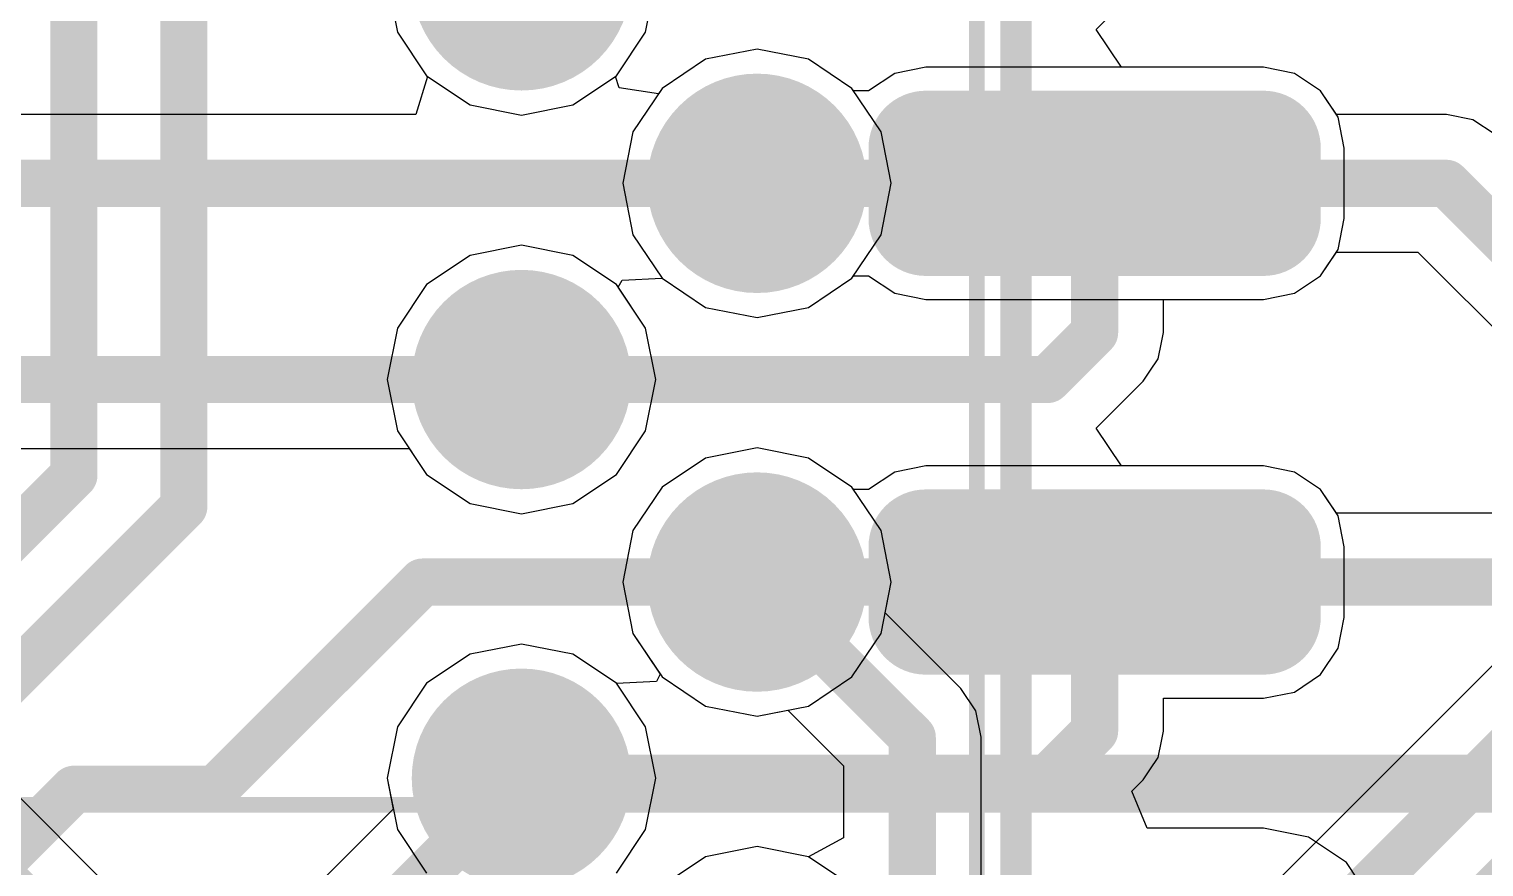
# Model space of a CAD drawing. Header units: millimetres. Extents: x 73 to 190, y 73 to 267.
# Drawn here: x 90.282 to 94.914, y 89.578 to 92.246 of the extents above; entities that cross this region are included whole.
import ezdxf

# ---------------------------------------------------------------- set-up
doc = ezdxf.new("R2010")
doc.units = ezdxf.units.MM
for name, color, linetype in [('BottomLayer', 5, 'Continuous'), ('BottomPaste', 16, 'Continuous'), ('BottomSolder', 6, 'Continuous'), ('DrillDrawing', 1, 'Continuous'), ('KeepOutLayer', 6, 'Continuous'), ('Mechanical1', 6, 'Continuous'), ('Mechanical13', 56, 'Continuous'), ('Mechanical15', 56, 'Continuous'), ('MidLayer1', 16, 'Continuous'), ('MidLayer2', 76, 'Continuous'), ('MultiLayer', 9, 'Continuous'), ('TopLayer', 1, 'Continuous'), ('TopPaste', 8, 'Continuous'), ('TopSolder', 216, 'Continuous'), ('ViaHoleLayer', 16, 'Continuous')]:
    doc.layers.add(name, color=color, linetype=linetype)

msp = doc.modelspace()

# ---------------------------------------------------------------- linework, layer by layer
at = {"layer": 'BottomLayer'}
for p, q in [((91.42239018, 92.4000184), (91.45494027999999, 92.23637636)), ((92.24507331999999, 92.23637636), (92.27762342, 92.4000184)), ((91.45494027999999, 92.23637636), (91.54763503999999, 92.09764664)), ((92.15237855999999, 92.09764664), (92.24507331999999, 92.23637636)), ((92.5999672, 92.18262741999999), (92.43632516, 92.15007732)), ((92.76360924, 92.15007732), (92.5999672, 92.18262741999999)), ((92.43632516, 92.15007732), (92.29759544, 92.05738256)), ((92.90233896, 92.05738256), (92.76360924, 92.15007732)), ((91.55046967999999, 92.09575179999999), (91.51360412, 91.97422042)), ((91.54763503999999, 92.09764664), (91.55046967999999, 92.09575179999999)), ((92.14954392, 92.09575179999999), (92.15237855999999, 92.09764664)), ((92.16066404, 92.05909706), (92.14954392, 92.09575179999999)), ((93.03897572, 92.10536062), (92.95545797999999, 92.04955174)), ((93.13749724, 92.12495672), (93.03897572, 92.10536062)), ((94.21249635999999, 92.12495672), (93.13749724, 92.12495672)), ((94.31101788, 92.10536062), (94.21249635999999, 92.12495672)), ((94.39453816, 92.04955174), (94.31101788, 92.10536062)), ((92.2862899, 92.04046362), (92.16066404, 92.05909706)), ((92.29759544, 92.05738256), (92.2862899, 92.04046362)), ((92.90756882, 92.04955428), (92.90233896, 92.05738256)), ((92.95545797999999, 92.04955174), (92.90756882, 92.04955428)), ((94.44487588, 91.97422042), (94.39453816, 92.04955174)), ((91.51360412, 91.97422042), (86.34437138, 91.97422042)), ((94.79498439999999, 91.97422042), (94.44487588, 91.97422042)), ((94.87887298, 91.95753515999999), (94.79498439999999, 91.97422042)), ((94.9499879, 91.9100143), (94.87887298, 91.95753515999999)), ((94.39453816, 91.46046985999999), (94.44487588, 91.53580117999999)), ((94.44487588, 91.53580117999999), (94.70418701999999, 91.53580117999999)), ((94.70418701999999, 91.53580117999999), (95.26497076, 90.97501489999999)), ((92.1581215, 91.42379734), (92.17044811999999, 91.44685799999999)), ((92.17044811999999, 91.44685799999999), (92.29729572, 91.45308861999999)), ((92.29729572, 91.45308861999999), (92.29759544, 91.45263904)), ((92.29759544, 91.45263904), (92.43632516, 91.35994428)), ((92.76360924, 91.35994428), (92.90233896, 91.45263904)), ((92.90233896, 91.45263904), (92.90756882, 91.46046731999999)), ((92.90756882, 91.46046731999999), (92.95545797999999, 91.46046985999999)), ((92.95545797999999, 91.46046985999999), (93.03897572, 91.40466097999999)), ((94.31101788, 91.40466097999999), (94.39453816, 91.46046985999999)), ((92.24507331999999, 91.29366044), (92.1581215, 91.42379734)), ((93.03897572, 91.40466097999999), (93.13749724, 91.38506488)), ((94.21249635999999, 91.38506488), (94.31101788, 91.40466097999999)), ((92.43632516, 91.35994428), (92.5999672, 91.32739418)), ((92.5999672, 91.32739418), (92.76360924, 91.35994428)), ((93.13749724, 91.38506488), (94.21249635999999, 91.38506488)), ((92.27762342, 91.1300184), (92.24507331999999, 91.29366044)), ((92.24507331999999, 90.96637636), (92.27762342, 91.1300184)), ((92.15237855999999, 90.82764664), (92.24507331999999, 90.96637636)), ((89.8756267, 90.91080878), (91.49207, 90.91080878)), ((91.49207, 90.91080878), (91.54763503999999, 90.82764664)), ((92.5999672, 90.91262741999999), (92.43632516, 90.88007732)), ((92.76360924, 90.88007732), (92.5999672, 90.91262741999999)), ((92.43632516, 90.88007732), (92.29759544, 90.78738256)), ((92.90233896, 90.78738256), (92.76360924, 90.88007732)), ((93.13749724, 90.85495671999999), (93.03897572, 90.83536061999999)), ((94.21249635999999, 90.85495671999999), (93.13749724, 90.85495671999999)), ((94.31101788, 90.83536061999999), (94.21249635999999, 90.85495671999999)), ((91.54763503999999, 90.82764664), (91.68636475999999, 90.73495188)), ((92.01364884, 90.73495188), (92.15237855999999, 90.82764664)), ((93.03897572, 90.83536061999999), (92.95545797999999, 90.77955173999999)), ((94.39453816, 90.77955173999999), (94.31101788, 90.83536061999999)), ((92.29759544, 90.78738256), (92.20490068, 90.64865284)), ((92.90756882, 90.77955428), (92.90233896, 90.78738256)), ((92.95545797999999, 90.77955173999999), (92.90756882, 90.77955428)), ((94.44487588, 90.70422042), (94.39453816, 90.77955173999999)), ((91.68636475999999, 90.73495188), (91.85000679999999, 90.70240177999999)), ((91.85000679999999, 90.70240177999999), (92.01364884, 90.73495188)), ((96.25761546, 90.70422042), (94.44487588, 90.70422042)), ((92.20490068, 90.64865284), (92.17235058, 90.4850108)), ((92.17235058, 90.4850108), (92.20490068, 90.32136876)), ((91.85000679999999, 90.28763502), (91.68636475999999, 90.25508492)), ((92.01364884, 90.25508492), (91.85000679999999, 90.28763502)), ((92.20490068, 90.32136876), (92.29185249999999, 90.19123186)), ((91.68636475999999, 90.25508492), (91.54763503999999, 90.16239016)), ((92.15237855999999, 90.16239016), (92.01364884, 90.25508492)), ((92.29185249999999, 90.19123186), (92.27952588, 90.16817119999999)), ((91.54763503999999, 90.16239016), (91.45494027999999, 90.02366044)), ((92.15267827999999, 90.16194057999999), (92.15237855999999, 90.16239016)), ((92.27952588, 90.16817119999999), (92.15267827999999, 90.16194057999999)), ((91.45494027999999, 90.02366044), (91.42239018, 89.8600184)), ((91.42239018, 89.8600184), (91.45494027999999, 89.69637635999999)), ((91.45494027999999, 89.69637635999999), (91.54763503999999, 89.55764664))]:
    msp.add_line(p, q, dxfattribs=at)
for points, const_width in [([(91.7103068, 92.4000184, 1), (91.9897068, 92.4000184, 1)], 0.2794), ([(92.46026719999999, 91.7550108, 1), (92.7396672, 91.7550108, 1)], 0.2794), ([(93.08124894, 91.86750993999999, 1), (93.19374554, 91.86750993999999, 1)], 0.11249914), ([(94.15624806, 91.86750993999999, 1), (94.26874466, 91.86750993999999, 1)], 0.11249914), ([(92.56246664, 91.7550108, 1), (92.63746775999999, 91.7550108, 1)], 0.07499858), ([(92.56246664, 91.7550108, 1), (92.63746775999999, 91.7550108, 1)], 0.07499858), ([(93.63749623999999, 91.7550108, 1), (93.71249736, 91.7550108, 1)], 0.07499858), ([(93.63749623999999, 91.7550108, 1), (93.71249736, 91.7550108, 1)], 0.07499858), ([(94.75748383999999, 91.7550108, 1), (94.83248495999999, 91.7550108, 1)], 0.07499858), ([(94.75748383999999, 91.7550108, 1), (94.83248495999999, 91.7550108, 1)], 0.07499858), ([(93.08124894, 91.64251166, 1), (93.19374554, 91.64251166, 1)], 0.11249914), ([(94.15624806, 91.64251166, 1), (94.26874466, 91.64251166, 1)], 0.11249914), ([(91.7103068, 91.1300184, 1), (91.9897068, 91.1300184, 1)], 0.2794), ([(91.81250623999999, 91.1300184, 1), (91.88750736, 91.1300184, 1)], 0.07499858), ([(92.46026719999999, 90.4850108, 1), (92.7396672, 90.4850108, 1)], 0.2794), ([(93.08124894, 90.59750994, 1), (93.19374554, 90.59750994, 1)], 0.11249914), ([(94.15624806, 90.59750994, 1), (94.26874466, 90.59750994, 1)], 0.11249914), ([(92.56246664, 90.4850108, 1), (92.63746775999999, 90.4850108, 1)], 0.07499858), ([(93.63749623999999, 90.4850108, 1), (93.71249736, 90.4850108, 1)], 0.07499858), ([(93.63749623999999, 90.4850108, 1), (93.71249736, 90.4850108, 1)], 0.07499858), ([(93.08124894, 90.37251166, 1), (93.19374554, 90.37251166, 1)], 0.11249914), ([(94.15624806, 90.37251166, 1), (94.26874466, 90.37251166, 1)], 0.11249914), ([(91.7103068, 89.8600184, 1), (91.9897068, 89.8600184, 1)], 0.2794), ([(91.81250623999999, 89.8600184, 1), (91.88750736, 89.8600184, 1)], 0.07499858)]:
    msp.add_lwpolyline(points, format="xyb", close=True, dxfattribs=dict(at, const_width=const_width))
at = {"layer": 'BottomLayer', "const_width": 0.1499997}
for points in [[(78.67501156, 91.7550108), (92.5999672, 91.7550108)], [(92.5999672, 91.7550108), (93.67499679999999, 91.7550108)], [(93.67499679999999, 91.7550108), (94.79498439999999, 91.7550108)], [(94.79498439999999, 91.7550108), (95.4199768, 91.1300184)], [(89.4499989, 91.1300184), (91.85000679999999, 91.1300184)], [(92.5999672, 90.4850108), (93.67499679999999, 90.4850108)], [(93.67499679999999, 90.4850108), (96.58502399999999, 90.4850108)], [(91.85000679999999, 89.8600184), (98.3349824, 89.8600184)]]:
    msp.add_lwpolyline(points, dxfattribs=at)
at = {"layer": 'BottomLayer'}
for points in [[(94.21249635999999, 91.53001252), (94.21249635999999, 91.98000907999999), (93.13749724, 91.53001252), (93.13749724, 91.98000907999999)], [(94.3249955, 91.64251166), (94.3249955, 91.86750993999999), (93.02499809999999, 91.64251166), (93.02499809999999, 91.86750993999999)], [(94.21249635999999, 90.26001251999999), (94.21249635999999, 90.71000907999999), (93.13749724, 90.26001251999999), (93.13749724, 90.71000907999999)], [(94.3249955, 90.37251166), (94.3249955, 90.59750994), (93.02499809999999, 90.37251166), (93.02499809999999, 90.59750994)]]:
    msp.add_solid(points, dxfattribs=at)
at = {"layer": 'BottomPaste', "const_width": 0.06249924}
for points in [[(93.10624761999999, 91.86750993999999, 1), (93.16874686, 91.86750993999999, 1)], [(94.18124673999999, 91.86750993999999, 1), (94.24374598, 91.86750993999999, 1)], [(93.10624761999999, 91.64251166, 1), (93.16874686, 91.64251166, 1)], [(94.18124673999999, 91.64251166, 1), (94.24374598, 91.64251166, 1)], [(93.10624761999999, 90.59750994, 1), (93.16874686, 90.59750994, 1)], [(94.18124673999999, 90.59750994, 1), (94.24374598, 90.59750994, 1)], [(93.10624761999999, 90.37251166, 1), (93.16874686, 90.37251166, 1)], [(94.18124673999999, 90.37251166, 1), (94.24374598, 90.37251166, 1)]]:
    msp.add_lwpolyline(points, format="xyb", close=True, dxfattribs=at)
at = {"layer": 'BottomPaste'}
for points in [[(94.21249635999999, 91.58001241999999), (94.21249635999999, 91.93000918), (93.13749724, 91.58001241999999), (93.13749724, 91.93000918)], [(94.2749956, 91.64251166), (94.2749956, 91.86750993999999), (93.074998, 91.64251166), (93.074998, 91.86750993999999)], [(94.21249635999999, 90.31001241999999), (94.21249635999999, 90.66000917999999), (93.13749724, 90.31001241999999), (93.13749724, 90.66000917999999)], [(94.2749956, 90.37251166), (94.2749956, 90.59750994), (93.074998, 90.37251166), (93.074998, 90.59750994)]]:
    msp.add_solid(points, dxfattribs=at)
at = {"layer": 'BottomSolder'}
for points, const_width in [([(91.67530814, 92.4000184, 1), (92.02470545999999, 92.4000184, 1)], 0.34939986), ([(92.42526853999999, 91.7550108, 1), (92.77466586, 91.7550108, 1)], 0.34939986), ([(93.04624774, 91.86750993999999, 1), (93.22874673999999, 91.86750993999999, 1)], 0.182499), ([(94.12124686, 91.86750993999999, 1), (94.30374585999999, 91.86750993999999, 1)], 0.182499), ([(93.04624774, 91.64251166, 1), (93.22874673999999, 91.64251166, 1)], 0.182499), ([(94.12124686, 91.64251166, 1), (94.30374585999999, 91.64251166, 1)], 0.182499), ([(91.67530814, 91.1300184, 1), (92.02470545999999, 91.1300184, 1)], 0.34939986), ([(92.42526853999999, 90.4850108, 1), (92.77466586, 90.4850108, 1)], 0.34939986), ([(93.04624774, 90.59750994, 1), (93.22874673999999, 90.59750994, 1)], 0.182499), ([(94.12124686, 90.59750994, 1), (94.30374585999999, 90.59750994, 1)], 0.182499), ([(93.04624774, 90.37251166, 1), (93.22874673999999, 90.37251166, 1)], 0.182499), ([(94.12124686, 90.37251166, 1), (94.30374585999999, 90.37251166, 1)], 0.182499), ([(91.67530814, 89.8600184, 1), (92.02470545999999, 89.8600184, 1)], 0.34939986)]:
    msp.add_lwpolyline(points, format="xyb", close=True, dxfattribs=dict(at, const_width=const_width))
for points in [[(94.21249635999999, 91.46001265999999), (94.21249635999999, 92.05000894), (93.13749724, 91.46001265999999), (93.13749724, 92.05000894)], [(94.39499536, 91.64251166), (94.39499536, 91.86750993999999), (92.95499824, 91.64251166), (92.95499824, 91.86750993999999)], [(94.21249635999999, 90.19001266), (94.21249635999999, 90.78000894), (93.13749724, 90.19001266), (93.13749724, 90.78000894)], [(94.39499536, 90.37251166), (94.39499536, 90.59750994), (92.95499824, 90.37251166), (92.95499824, 90.59750994)]]:
    msp.add_solid(points, dxfattribs=at)
at = {"layer": 'DrillDrawing', "const_width": 0.1499997}
msp.add_lwpolyline([(74.93100075999999, 89.96974386, -0.5181223231996762), (98.94092226, 126.98035056)], format="xyb", dxfattribs=at)
at = {"layer": 'DrillDrawing', "const_width": 0.1524}
for points in [[(92.5237672, 91.7550108, 1), (92.6761672, 91.7550108, 1)], [(91.77380679999999, 91.1300184, 1), (91.92620679999999, 91.1300184, 1)], [(92.5237672, 90.4850108, 1), (92.6761672, 90.4850108, 1)], [(91.77380679999999, 89.8600184, 1), (91.92620679999999, 89.8600184, 1)]]:
    msp.add_lwpolyline(points, format="xyb", close=True, dxfattribs=at)
at = {"layer": 'KeepOutLayer', "const_width": 0.1499997}
msp.add_lwpolyline([(74.93100075999999, 89.96974386, -0.5181223231996762), (98.94092226, 126.98035056)], format="xyb", dxfattribs=at)
at = {"layer": 'Mechanical1', "const_width": 0.1499997}
msp.add_lwpolyline([(74.93100075999999, 89.96974386, -0.5181223231996762), (98.94092226, 126.98035056)], format="xyb", dxfattribs=at)
at = {"layer": 'Mechanical13', "const_width": 0.0999998}
for points in [[(93.42501, 88.11996599999999), (93.42501, 94.12000479999999)], [(93.42501, 88.11996599999999), (93.42501, 93.80997239999999)]]:
    msp.add_lwpolyline(points, dxfattribs=at)
at = {"layer": 'Mechanical15', "const_width": 0.0499999}
for points in [[(93.2999912, 87.994998), (93.2999912, 94.2449728)], [(93.2999912, 87.994998), (93.2999912, 94.2449728)], [(89.42500022, 89.77499952), (99.22500094, 89.77499952)]]:
    msp.add_lwpolyline(points, dxfattribs=at)
at = {"layer": 'MidLayer1'}
for p, q in [((91.42239018, 92.4000184), (91.45494027999999, 92.23637636)), ((92.24507331999999, 92.23637636), (92.27762342, 92.4000184)), ((91.45494027999999, 92.23637636), (91.54763503999999, 92.09764664)), ((92.15237855999999, 92.09764664), (92.24507331999999, 92.23637636)), ((92.5999672, 92.18262741999999), (92.43632516, 92.15007732)), ((92.76360924, 92.15007732), (92.5999672, 92.18262741999999)), ((92.43632516, 92.15007732), (92.29759544, 92.05738256)), ((92.90233896, 92.05738256), (92.76360924, 92.15007732)), ((91.54763503999999, 92.09764664), (91.68636475999999, 92.00495188)), ((92.01364884, 92.00495188), (92.15237855999999, 92.09764664)), ((92.29759544, 92.05738256), (92.20490068, 91.91865284)), ((92.99503372, 91.91865284), (92.90233896, 92.05738256)), ((91.68636475999999, 92.00495188), (91.85000679999999, 91.97240178)), ((91.85000679999999, 91.97240178), (92.01364884, 92.00495188)), ((92.20490068, 91.91865284), (92.17235058, 91.7550108)), ((93.02758381999999, 91.7550108), (92.99503372, 91.91865284)), ((92.17235058, 91.7550108), (92.20490068, 91.59136876)), ((92.99503372, 91.59136876), (93.02758381999999, 91.7550108)), ((92.20490068, 91.59136876), (92.29759544, 91.45263904)), ((92.90233896, 91.45263904), (92.99503372, 91.59136876)), ((91.85000679999999, 91.55763501999999), (91.68636475999999, 91.52508492)), ((92.01364884, 91.52508492), (91.85000679999999, 91.55763501999999)), ((91.68636475999999, 91.52508492), (91.54763503999999, 91.43239016)), ((92.15237855999999, 91.43239016), (92.01364884, 91.52508492)), ((92.29759544, 91.45263904), (92.43632516, 91.35994428)), ((92.76360924, 91.35994428), (92.90233896, 91.45263904)), ((91.54763503999999, 91.43239016), (91.45494027999999, 91.29366044)), ((92.24507331999999, 91.29366044), (92.15237855999999, 91.43239016)), ((92.43632516, 91.35994428), (92.5999672, 91.32739418)), ((92.5999672, 91.32739418), (92.76360924, 91.35994428)), ((91.45494027999999, 91.29366044), (91.42239018, 91.1300184)), ((92.27762342, 91.1300184), (92.24507331999999, 91.29366044)), ((91.42239018, 91.1300184), (91.45494027999999, 90.96637636)), ((92.24507331999999, 90.96637636), (92.27762342, 91.1300184)), ((91.45494027999999, 90.96637636), (91.54763503999999, 90.82764664)), ((92.15237855999999, 90.82764664), (92.24507331999999, 90.96637636)), ((92.5999672, 90.91262741999999), (92.43632516, 90.88007732)), ((92.76360924, 90.88007732), (92.5999672, 90.91262741999999)), ((92.43632516, 90.88007732), (92.29759544, 90.78738256)), ((92.90233896, 90.78738256), (92.76360924, 90.88007732)), ((91.54763503999999, 90.82764664), (91.68636475999999, 90.73495188)), ((92.01364884, 90.73495188), (92.15237855999999, 90.82764664)), ((92.29759544, 90.78738256), (92.20490068, 90.64865284)), ((92.99503372, 90.64865284), (92.90233896, 90.78738256)), ((91.68636475999999, 90.73495188), (91.85000679999999, 90.70240177999999)), ((91.85000679999999, 90.70240177999999), (92.01364884, 90.73495188)), ((92.20490068, 90.64865284), (92.17235058, 90.4850108)), ((93.02758381999999, 90.4850108), (92.99503372, 90.64865284)), ((92.17235058, 90.4850108), (92.20490068, 90.32136876)), ((93.00807153999999, 90.38691345999999), (93.02758381999999, 90.4850108)), ((93.24937154, 90.14561345999999), (93.00807153999999, 90.38691345999999)), ((91.85000679999999, 90.28763502), (91.68636475999999, 90.25508492)), ((92.01364884, 90.25508492), (91.85000679999999, 90.28763502)), ((92.20490068, 90.32136876), (92.29759544, 90.18263904)), ((91.68636475999999, 90.25508492), (91.54763503999999, 90.16239016)), ((92.15237855999999, 90.16239016), (92.01364884, 90.25508492)), ((91.54763503999999, 90.16239016), (91.45494027999999, 90.02366044)), ((92.24507331999999, 90.02366044), (92.15237855999999, 90.16239016)), ((92.29759544, 90.18263904), (92.43632516, 90.08994428)), ((93.29689239999999, 90.07449854), (93.24937154, 90.14561345999999)), ((92.43632516, 90.08994428), (92.5999672, 90.05739417999999)), ((92.5999672, 90.05739417999999), (92.69806453999999, 90.07690645999999)), ((92.69806453999999, 90.07690645999999), (92.87515841999999, 89.89981257999999)), ((93.31357765999999, 89.99060996), (93.29689239999999, 90.07449854)), ((91.45494027999999, 90.02366044), (91.42239018, 89.8600184)), ((92.27762342, 89.8600184), (92.24507331999999, 90.02366044)), ((93.31357765999999, 88.20164224), (93.31357765999999, 89.99060996)), ((92.87515841999999, 89.89981257999999), (92.87515841999999, 89.66970382)), ((91.42239018, 89.8600184), (91.44190246, 89.76192359999999)), ((92.24507331999999, 89.69637635999999), (92.27762342, 89.8600184)), ((91.44190246, 89.76192359999999), (89.86999551999999, 88.19001412)), ((92.15237855999999, 89.55764664), (92.24507331999999, 89.69637635999999)), ((92.5999672, 89.64262742), (92.43632516, 89.61007732)), ((92.7636067, 89.61007732), (92.5999672, 89.64262742)), ((92.87515841999999, 89.66970382), (92.7636067, 89.61007732)), ((92.43632516, 89.61007732), (92.29759544, 89.51738256))]:
    msp.add_line(p, q, dxfattribs=at)
for points, const_width in [([(91.7103068, 92.4000184, 1), (91.9897068, 92.4000184, 1)], 0.2794), ([(92.46026719999999, 91.7550108, 1), (92.7396672, 91.7550108, 1)], 0.2794), ([(91.7103068, 91.1300184, 1), (91.9897068, 91.1300184, 1)], 0.2794), ([(92.46026719999999, 90.4850108, 1), (92.7396672, 90.4850108, 1)], 0.2794), ([(92.56246664, 90.4850108, 1), (92.63746775999999, 90.4850108, 1)], 0.07499858), ([(91.7103068, 89.8600184, 1), (91.9897068, 89.8600184, 1)], 0.2794), ([(93.05686748, 89.99060996, 1), (93.13186859999999, 89.99060996, 1)], 0.07499858), ([(93.05686748, 89.99060996, 1), (93.13186859999999, 89.99060996, 1)], 0.07499858), ([(91.81250623999999, 89.8600184, 1), (91.88750736, 89.8600184, 1)], 0.07499858)]:
    msp.add_lwpolyline(points, format="xyb", close=True, dxfattribs=dict(at, const_width=const_width))
at = {"layer": 'MidLayer1', "const_width": 0.1499997}
for points in [[(92.5999672, 90.4850108), (93.09436803999999, 89.99060996)], [(93.09436803999999, 88.2016397), (93.09436803999999, 89.99060996)], [(90.02499902, 88.03501062), (91.85000679999999, 89.8600184)]]:
    msp.add_lwpolyline(points, dxfattribs=at)
at = {"layer": 'MidLayer2'}
for p, q in [((91.42239018, 92.4000184), (91.45494027999999, 92.23637636)), ((92.24507331999999, 92.23637636), (92.27762342, 92.4000184)), ((91.45494027999999, 92.23637636), (91.54763503999999, 92.09764664)), ((92.15237855999999, 92.09764664), (92.24507331999999, 92.23637636)), ((92.5999672, 92.18262741999999), (92.43632516, 92.15007732)), ((92.76360924, 92.15007732), (92.5999672, 92.18262741999999)), ((92.43632516, 92.15007732), (92.29759544, 92.05738256)), ((92.90233896, 92.05738256), (92.76360924, 92.15007732)), ((91.54763503999999, 92.09764664), (91.68636475999999, 92.00495188)), ((92.01364884, 92.00495188), (92.15237855999999, 92.09764664)), ((92.29759544, 92.05738256), (92.20490068, 91.91865284)), ((92.99503372, 91.91865284), (92.90233896, 92.05738256)), ((91.68636475999999, 92.00495188), (91.85000679999999, 91.97240178)), ((91.85000679999999, 91.97240178), (92.01364884, 92.00495188)), ((92.20490068, 91.91865284), (92.17235058, 91.7550108)), ((93.02758381999999, 91.7550108), (92.99503372, 91.91865284)), ((92.17235058, 91.7550108), (92.20490068, 91.59136876)), ((92.99503372, 91.59136876), (93.02758381999999, 91.7550108)), ((92.20490068, 91.59136876), (92.29759544, 91.45263904)), ((92.90233896, 91.45263904), (92.99503372, 91.59136876)), ((91.85000679999999, 91.55763501999999), (91.68636475999999, 91.52508492)), ((92.01364884, 91.52508492), (91.85000679999999, 91.55763501999999)), ((91.68636475999999, 91.52508492), (91.54763503999999, 91.43239016)), ((92.15237855999999, 91.43239016), (92.01364884, 91.52508492)), ((92.29759544, 91.45263904), (92.43632516, 91.35994428)), ((92.76360924, 91.35994428), (92.90233896, 91.45263904)), ((96.19227903999999, 91.47000501999999), (93.03710373999999, 88.31482718)), ((91.54763503999999, 91.43239016), (91.45494027999999, 91.29366044)), ((92.24507331999999, 91.29366044), (92.15237855999999, 91.43239016)), ((92.43632516, 91.35994428), (92.5999672, 91.32739418)), ((92.5999672, 91.32739418), (92.76360924, 91.35994428)), ((91.45494027999999, 91.29366044), (91.42239018, 91.1300184)), ((92.27762342, 91.1300184), (92.24507331999999, 91.29366044)), ((91.42239018, 91.1300184), (91.45494027999999, 90.96637636)), ((92.24507331999999, 90.96637636), (92.27762342, 91.1300184)), ((91.45494027999999, 90.96637636), (91.54763503999999, 90.82764664)), ((92.15237855999999, 90.82764664), (92.24507331999999, 90.96637636)), ((92.5999672, 90.91262741999999), (92.43632516, 90.88007732)), ((92.76360924, 90.88007732), (92.5999672, 90.91262741999999)), ((92.43632516, 90.88007732), (92.29759544, 90.78738256)), ((92.90233896, 90.78738256), (92.76360924, 90.88007732)), ((91.54763503999999, 90.82764664), (91.68636475999999, 90.73495188)), ((92.01364884, 90.73495188), (92.15237855999999, 90.82764664)), ((92.29759544, 90.78738256), (92.20490068, 90.64865284)), ((92.99503372, 90.64865284), (92.90233896, 90.78738256)), ((91.68636475999999, 90.73495188), (91.85000679999999, 90.70240177999999)), ((91.85000679999999, 90.70240177999999), (92.01364884, 90.73495188)), ((91.33390166, 88.71694473999999), (89.43972713999999, 90.61111672)), ((92.20490068, 90.64865284), (92.17235058, 90.4850108)), ((93.02758381999999, 90.4850108), (92.99503372, 90.64865284)), ((92.17235058, 90.4850108), (92.20490068, 90.32136876)), ((92.99503372, 90.32136876), (93.02758381999999, 90.4850108)), ((91.85000679999999, 90.28763502), (91.68636475999999, 90.25508492)), ((92.01364884, 90.25508492), (91.85000679999999, 90.28763502)), ((92.20490068, 90.32136876), (92.29759544, 90.18263904)), ((92.90233896, 90.18263904), (92.99503372, 90.32136876)), ((91.68636475999999, 90.25508492), (91.54763503999999, 90.16239016)), ((92.15237855999999, 90.16239016), (92.01364884, 90.25508492)), ((91.54763503999999, 90.16239016), (91.45494027999999, 90.02366044)), ((92.24507331999999, 90.02366044), (92.15237855999999, 90.16239016)), ((92.29759544, 90.18263904), (92.43632516, 90.08994428)), ((92.76360924, 90.08994428), (92.90233896, 90.18263904)), ((92.43632516, 90.08994428), (92.5999672, 90.05739417999999)), ((92.5999672, 90.05739417999999), (92.76360924, 90.08994428)), ((91.45494027999999, 90.02366044), (91.42239018, 89.8600184)), ((92.27762342, 89.8600184), (92.24507331999999, 90.02366044)), ((91.42239018, 89.8600184), (91.45494027999999, 89.69637635999999)), ((92.24507331999999, 89.69637635999999), (92.27762342, 89.8600184)), ((91.45494027999999, 89.69637635999999), (91.54763503999999, 89.55764664)), ((92.15237855999999, 89.55764664), (92.24507331999999, 89.69637635999999)), ((92.5999672, 89.64262742), (92.43632516, 89.61007732)), ((92.76360924, 89.61007732), (92.5999672, 89.64262742)), ((92.43632516, 89.61007732), (92.29759544, 89.51738256)), ((92.90233896, 89.51738256), (92.76360924, 89.61007732))]:
    msp.add_line(p, q, dxfattribs=at)
at = {"layer": 'MidLayer2', "const_width": 0.1499997}
for points in [[(86.14338117999999, 93.59745568), (91.6452193, 88.09561756)], [(93.12790111999999, 88.09561756), (96.34728254, 91.31499898)], [(93.2480228, 87.80561813999999), (96.46740421999999, 91.02499956)]]:
    msp.add_lwpolyline(points, dxfattribs=at)
at = {"layer": 'MidLayer2', "const_width": 0.2794}
for points in [[(91.7103068, 92.4000184, 1), (91.9897068, 92.4000184, 1)], [(92.46026719999999, 91.7550108, 1), (92.7396672, 91.7550108, 1)], [(91.7103068, 91.1300184, 1), (91.9897068, 91.1300184, 1)], [(92.46026719999999, 90.4850108, 1), (92.7396672, 90.4850108, 1)], [(91.7103068, 89.8600184, 1), (91.9897068, 89.8600184, 1)]]:
    msp.add_lwpolyline(points, format="xyb", close=True, dxfattribs=at)
at = {"layer": 'MultiLayer', "const_width": 0.2794}
for points in [[(91.7103068, 92.4000184, 1), (91.9897068, 92.4000184, 1)], [(92.46026719999999, 91.7550108, 1), (92.7396672, 91.7550108, 1)], [(91.7103068, 91.1300184, 1), (91.9897068, 91.1300184, 1)], [(92.46026719999999, 90.4850108, 1), (92.7396672, 90.4850108, 1)], [(91.7103068, 89.8600184, 1), (91.9897068, 89.8600184, 1)]]:
    msp.add_lwpolyline(points, format="xyb", close=True, dxfattribs=at)
at = {"layer": 'TopLayer'}
for p, q in [((93.67996504, 92.24498949999999), (93.8299749, 92.39494855999999)), ((93.7601376, 92.12495672), (93.67996504, 92.24498949999999)), ((94.21249635999999, 92.12495672), (93.7601376, 92.12495672)), ((94.31101788, 92.10536062), (94.21249635999999, 92.12495672)), ((94.39453816, 92.04955174), (94.31101788, 92.10536062)), ((94.45034704, 91.96603146), (94.39453816, 92.04955174)), ((94.46994314, 91.86750993999999), (94.45034704, 91.96603146)), ((94.46994314, 91.64251166), (94.46994314, 91.86750993999999)), ((94.45034704, 91.54399013999999), (94.46994314, 91.64251166)), ((94.39453816, 91.46046985999999), (94.45034704, 91.54399013999999)), ((94.31101788, 91.40466097999999), (94.39453816, 91.46046985999999)), ((94.21249635999999, 91.38506488), (94.31101788, 91.40466097999999)), ((93.89420641999999, 91.27998), (93.89420641999999, 91.38506488)), ((93.89420641999999, 91.38506488), (94.21249635999999, 91.38506488)), ((93.88783355999999, 91.2479379), (93.89420387999999, 91.2799419)), ((93.89420134, 91.2799546), (93.89420641999999, 91.27998)), ((93.89420387999999, 91.2799419), (93.89420134, 91.2799546)), ((93.87752116, 91.19609142), (93.88783355999999, 91.2479379)), ((93.85094767999999, 91.15632518), (93.87750591999999, 91.19605586)), ((93.87750591999999, 91.19605586), (93.87750846, 91.19607364)), ((93.87750846, 91.19607364), (93.87752116, 91.19609142)), ((93.67996504, 90.97498949999999), (93.8299749, 91.12494855999999)), ((93.8299749, 91.12494855999999), (93.8299876, 91.12496888)), ((93.8299876, 91.12496888), (93.8300003, 91.12497649999999)), ((93.8300003, 91.12497649999999), (93.85094767999999, 91.15632518)), ((93.7601376, 90.85495671999999), (93.67996504, 90.97498949999999)), ((94.21249635999999, 90.85495671999999), (93.7601376, 90.85495671999999)), ((94.31101788, 90.83536061999999), (94.21249635999999, 90.85495671999999)), ((94.39453816, 90.77955173999999), (94.31101788, 90.83536061999999)), ((94.45034704, 90.69603146), (94.39453816, 90.77955173999999)), ((94.46994314, 90.59750994), (94.45034704, 90.69603146)), ((94.46994314, 90.37251166), (94.46994314, 90.59750994)), ((94.45034704, 90.27399014), (94.46994314, 90.37251166)), ((94.39453816, 90.19046986), (94.45034704, 90.27399014)), ((94.31101788, 90.13466097999999), (94.39453816, 90.19046986)), ((93.89420641999999, 90.00998), (93.89420641999999, 90.11506487999999)), ((93.89420641999999, 90.11506487999999), (94.21249635999999, 90.11506487999999)), ((94.21249635999999, 90.11506487999999), (94.31101788, 90.13466097999999)), ((93.88783355999999, 89.9779379), (93.89420387999999, 90.0099419)), ((93.89420134, 90.0099546), (93.89420641999999, 90.00998)), ((93.89420387999999, 90.0099419), (93.89420134, 90.0099546)), ((93.87752116, 89.92609141999999), (93.88783355999999, 89.9779379)), ((93.85094767999999, 89.88632518), (93.87750591999999, 89.92605585999999)), ((93.87750591999999, 89.92605585999999), (93.87750846, 89.92607364)), ((93.87750846, 89.92607364), (93.87752116, 89.92609141999999)), ((93.8300003, 89.85497649999999), (93.85094767999999, 89.88632518)), ((93.79354113999999, 89.8185275), (93.8299749, 89.85494856)), ((93.84213387999999, 89.70118966), (93.79354113999999, 89.8185275)), ((93.8299749, 89.85494856), (93.8299876, 89.85496888)), ((93.8299876, 89.85496888), (93.8300003, 89.85497649999999)), ((94.21249635999999, 89.70118966), (93.84213387999999, 89.70118966)), ((94.35549836, 89.6727442), (94.21249635999999, 89.70118966)), ((94.47672748, 89.59174105999999), (94.35549836, 89.6727442)), ((94.55773062, 89.47051194), (94.47672748, 89.59174105999999))]:
    msp.add_line(p, q, dxfattribs=at)
at = {"layer": 'TopLayer', "const_width": 0.1499997}
for points in [[(90.4250033, 90.82500504), (90.4250033, 92.93512528)], [(90.7750026, 90.72500269999999), (90.7750026, 92.87500347999999)], [(93.67499679999999, 91.27998), (93.67499679999999, 91.7550108)], [(93.5249844, 91.1300184), (93.67499679999999, 91.27998)], [(91.85000679999999, 91.1300184), (93.5249844, 91.1300184)], [(89.8499981, 90.24999984), (90.4250033, 90.82500504)], [(89.95000044, 89.90000054), (90.7750026, 90.72500269999999)], [(90.87445883999999, 89.82501719999999), (91.53445244, 90.4850108)], [(91.53445244, 90.4850108), (92.5999672, 90.4850108)], [(93.67499679999999, 90.00998), (93.67499679999999, 90.4850108)], [(93.5249844, 89.8600184), (93.67499679999999, 90.00998)], [(91.85000679999999, 89.8600184), (93.5249844, 89.8600184)], [(89.79999058, 89.20000447999999), (90.4250033, 89.82501719999999)], [(90.4250033, 89.82501719999999), (90.87445883999999, 89.82501719999999)]]:
    msp.add_lwpolyline(points, dxfattribs=at)
at = {"layer": 'TopLayer'}
for points, const_width in [([(91.7103068, 92.4000184, 1), (91.9897068, 92.4000184, 1)], 0.2794), ([(92.46026719999999, 91.7550108, 1), (92.7396672, 91.7550108, 1)], 0.2794), ([(93.08124894, 91.86750993999999, 1), (93.19374554, 91.86750993999999, 1)], 0.11249914), ([(94.15624806, 91.86750993999999, 1), (94.26874466, 91.86750993999999, 1)], 0.11249914), ([(93.63749623999999, 91.7550108, 1), (93.71249736, 91.7550108, 1)], 0.07499858), ([(93.08124894, 91.64251166, 1), (93.19374554, 91.64251166, 1)], 0.11249914), ([(94.15624806, 91.64251166, 1), (94.26874466, 91.64251166, 1)], 0.11249914), ([(91.7103068, 91.1300184, 1), (91.9897068, 91.1300184, 1)], 0.2794), ([(93.63749623999999, 91.27998, 1), (93.71249736, 91.27998, 1)], 0.07499858), ([(93.63749623999999, 91.27998, 1), (93.71249736, 91.27998, 1)], 0.07499858), ([(91.81250623999999, 91.1300184, 1), (91.88750736, 91.1300184, 1)], 0.07499858), ([(93.48748384, 91.1300184, 1), (93.56248495999999, 91.1300184, 1)], 0.07499858), ([(93.48748384, 91.1300184, 1), (93.56248495999999, 91.1300184, 1)], 0.07499858), ([(90.38750273999999, 90.82500504, 1), (90.46250386, 90.82500504, 1)], 0.07499858), ([(90.38750273999999, 90.82500504, 1), (90.46250386, 90.82500504, 1)], 0.07499858), ([(90.73750204, 90.72500269999999, 1), (90.81250315999999, 90.72500269999999, 1)], 0.07499858), ([(90.73750204, 90.72500269999999, 1), (90.81250315999999, 90.72500269999999, 1)], 0.07499858), ([(92.46026719999999, 90.4850108, 1), (92.7396672, 90.4850108, 1)], 0.2794), ([(93.08124894, 90.59750994, 1), (93.19374554, 90.59750994, 1)], 0.11249914), ([(94.15624806, 90.59750994, 1), (94.26874466, 90.59750994, 1)], 0.11249914), ([(91.49695188, 90.4850108, 1), (91.571953, 90.4850108, 1)], 0.07499858), ([(91.49695188, 90.4850108, 1), (91.571953, 90.4850108, 1)], 0.07499858), ([(92.56246664, 90.4850108, 1), (92.63746775999999, 90.4850108, 1)], 0.07499858), ([(93.63749623999999, 90.4850108, 1), (93.71249736, 90.4850108, 1)], 0.07499858), ([(93.08124894, 90.37251166, 1), (93.19374554, 90.37251166, 1)], 0.11249914), ([(94.15624806, 90.37251166, 1), (94.26874466, 90.37251166, 1)], 0.11249914), ([(91.7103068, 89.8600184, 1), (91.9897068, 89.8600184, 1)], 0.2794), ([(93.63749623999999, 90.00998, 1), (93.71249736, 90.00998, 1)], 0.07499858), ([(93.63749623999999, 90.00998, 1), (93.71249736, 90.00998, 1)], 0.07499858), ([(91.81250623999999, 89.8600184, 1), (91.88750736, 89.8600184, 1)], 0.07499858), ([(93.48748384, 89.8600184, 1), (93.56248495999999, 89.8600184, 1)], 0.07499858), ([(93.48748384, 89.8600184, 1), (93.56248495999999, 89.8600184, 1)], 0.07499858), ([(90.38750273999999, 89.82501719999999, 1), (90.46250386, 89.82501719999999, 1)], 0.07499858), ([(90.38750273999999, 89.82501719999999, 1), (90.46250386, 89.82501719999999, 1)], 0.07499858), ([(90.83695827999999, 89.82501719999999, 1), (90.9119594, 89.82501719999999, 1)], 0.07499858), ([(90.83695827999999, 89.82501719999999, 1), (90.9119594, 89.82501719999999, 1)], 0.07499858)]:
    msp.add_lwpolyline(points, format="xyb", close=True, dxfattribs=dict(at, const_width=const_width))
for points in [[(94.21249635999999, 91.53001252), (94.21249635999999, 91.98000907999999), (93.13749724, 91.53001252), (93.13749724, 91.98000907999999)], [(94.3249955, 91.64251166), (94.3249955, 91.86750993999999), (93.02499809999999, 91.64251166), (93.02499809999999, 91.86750993999999)], [(94.21249635999999, 90.26001251999999), (94.21249635999999, 90.71000907999999), (93.13749724, 90.26001251999999), (93.13749724, 90.71000907999999)], [(94.3249955, 90.37251166), (94.3249955, 90.59750994), (93.02499809999999, 90.37251166), (93.02499809999999, 90.59750994)]]:
    msp.add_solid(points, dxfattribs=at)
at = {"layer": 'TopPaste', "const_width": 0.06249924}
for points in [[(93.10624761999999, 91.86750993999999, 1), (93.16874686, 91.86750993999999, 1)], [(94.18124673999999, 91.86750993999999, 1), (94.24374598, 91.86750993999999, 1)], [(93.10624761999999, 91.64251166, 1), (93.16874686, 91.64251166, 1)], [(94.18124673999999, 91.64251166, 1), (94.24374598, 91.64251166, 1)], [(93.10624761999999, 90.59750994, 1), (93.16874686, 90.59750994, 1)], [(94.18124673999999, 90.59750994, 1), (94.24374598, 90.59750994, 1)], [(93.10624761999999, 90.37251166, 1), (93.16874686, 90.37251166, 1)], [(94.18124673999999, 90.37251166, 1), (94.24374598, 90.37251166, 1)]]:
    msp.add_lwpolyline(points, format="xyb", close=True, dxfattribs=at)
at = {"layer": 'TopPaste'}
for points in [[(94.21249635999999, 91.58001241999999), (94.21249635999999, 91.93000918), (93.13749724, 91.58001241999999), (93.13749724, 91.93000918)], [(94.2749956, 91.64251166), (94.2749956, 91.86750993999999), (93.074998, 91.64251166), (93.074998, 91.86750993999999)], [(94.21249635999999, 90.31001241999999), (94.21249635999999, 90.66000917999999), (93.13749724, 90.31001241999999), (93.13749724, 90.66000917999999)], [(94.2749956, 90.37251166), (94.2749956, 90.59750994), (93.074998, 90.37251166), (93.074998, 90.59750994)]]:
    msp.add_solid(points, dxfattribs=at)
at = {"layer": 'TopSolder'}
for points, const_width in [([(91.67530814, 92.4000184, 1), (92.02470545999999, 92.4000184, 1)], 0.34939986), ([(92.42526853999999, 91.7550108, 1), (92.77466586, 91.7550108, 1)], 0.34939986), ([(93.04624774, 91.86750993999999, 1), (93.22874673999999, 91.86750993999999, 1)], 0.182499), ([(94.12124686, 91.86750993999999, 1), (94.30374585999999, 91.86750993999999, 1)], 0.182499), ([(93.04624774, 91.64251166, 1), (93.22874673999999, 91.64251166, 1)], 0.182499), ([(94.12124686, 91.64251166, 1), (94.30374585999999, 91.64251166, 1)], 0.182499), ([(91.67530814, 91.1300184, 1), (92.02470545999999, 91.1300184, 1)], 0.34939986), ([(92.42526853999999, 90.4850108, 1), (92.77466586, 90.4850108, 1)], 0.34939986), ([(93.04624774, 90.59750994, 1), (93.22874673999999, 90.59750994, 1)], 0.182499), ([(94.12124686, 90.59750994, 1), (94.30374585999999, 90.59750994, 1)], 0.182499), ([(93.04624774, 90.37251166, 1), (93.22874673999999, 90.37251166, 1)], 0.182499), ([(94.12124686, 90.37251166, 1), (94.30374585999999, 90.37251166, 1)], 0.182499), ([(91.67530814, 89.8600184, 1), (92.02470545999999, 89.8600184, 1)], 0.34939986)]:
    msp.add_lwpolyline(points, format="xyb", close=True, dxfattribs=dict(at, const_width=const_width))
for points in [[(94.21249635999999, 91.46001265999999), (94.21249635999999, 92.05000894), (93.13749724, 91.46001265999999), (93.13749724, 92.05000894)], [(94.39499536, 91.64251166), (94.39499536, 91.86750993999999), (92.95499824, 91.64251166), (92.95499824, 91.86750993999999)], [(94.21249635999999, 90.19001266), (94.21249635999999, 90.78000894), (93.13749724, 90.19001266), (93.13749724, 90.78000894)], [(94.39499536, 90.37251166), (94.39499536, 90.59750994), (92.95499824, 90.37251166), (92.95499824, 90.59750994)]]:
    msp.add_solid(points, dxfattribs=at)
at = {"layer": 'ViaHoleLayer', "const_width": 0.1524}
for points in [[(92.5237672, 91.7550108, 1), (92.6761672, 91.7550108, 1)], [(91.77380679999999, 91.1300184, 1), (91.92620679999999, 91.1300184, 1)], [(92.5237672, 90.4850108, 1), (92.6761672, 90.4850108, 1)], [(91.77380679999999, 89.8600184, 1), (91.92620679999999, 89.8600184, 1)]]:
    msp.add_lwpolyline(points, format="xyb", close=True, dxfattribs=at)

doc.saveas('drawing.dxf')
